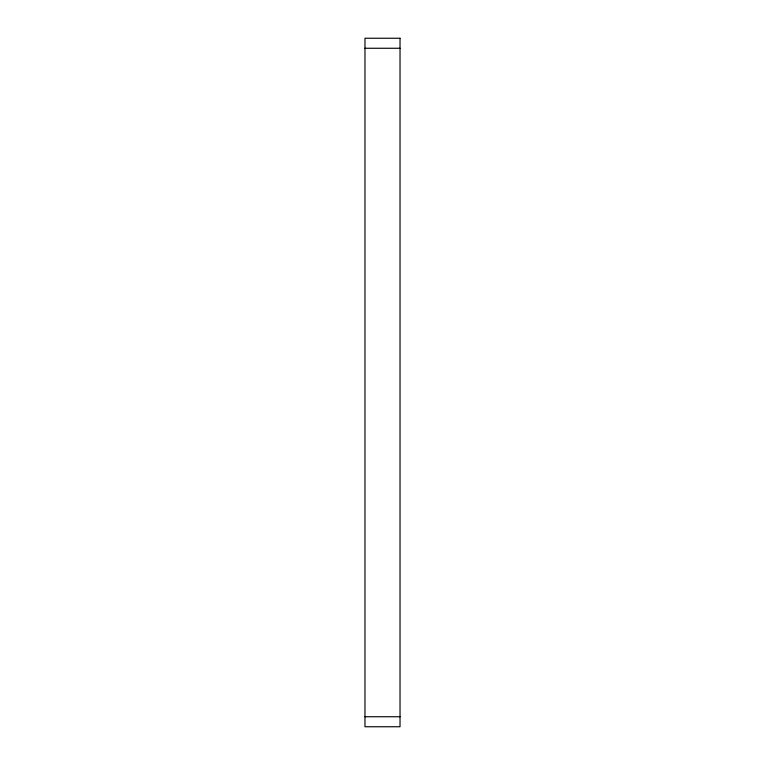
<?xml version="1.0" encoding="UTF-8"?>
<svg xmlns="http://www.w3.org/2000/svg" width="765" height="765" viewBox="0 0 765 765"><rect width="100%" height="100%" fill="white"/><g stroke="black" fill="none" stroke-linecap="round" stroke-linejoin="round"><path stroke-width="1.15" d="M364.972 48.262L400.028 48.262M364.972 716.738L400.028 716.738M400.028 38.25L364.972 38.25L364.972 726.75L400.028 726.75L400.028 38.25"/></g></svg>
